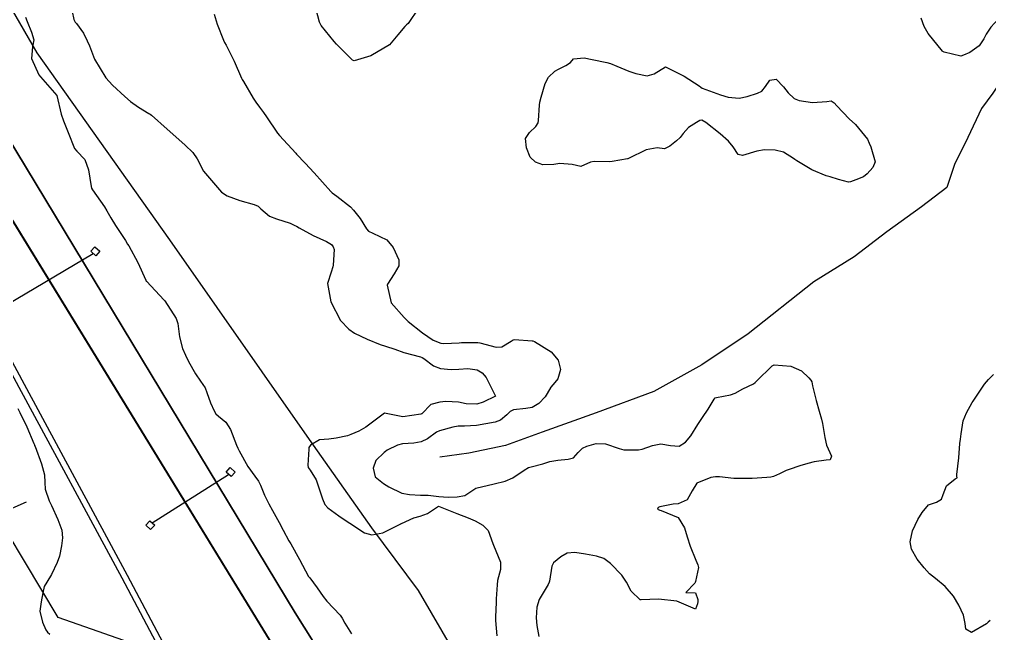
# Model space of a CAD drawing. Header units: metres. Extents: x 318500 to 325275, y 7408834 to 7428799.
# Drawn here: x 322652.7 to 322758, y 7421741.3 to 7421808 of the extents above; entities that cross this region are included whole.
import ezdxf

# ---------------------------------------------------------------- set-up
doc = ezdxf.new("R2010")
doc.units = ezdxf.units.M
doc.header["$MEASUREMENT"] = 0
doc.layers.add('_TEXTO_CONGELA', color=45, linetype='Continuous', plot=False)
for name, color, linetype in [('Canaleta de Drenagem', 151, 'Continuous'), ('Curvas de Nivel 1m', 11, 'Continuous'), ('Curvas de Nivel 5m', 15, 'Continuous'), ('Divisas', 45, 'Continuous'), ('Hidrografia', 140, 'Continuous'), ('Linha Férrea', 20, 'Continuous'), ('Pórticos', 45, 'Continuous'), ('Vias Primárias', 230, 'Continuous')]:
    doc.layers.add(name, color=color, linetype=linetype)

msp = doc.modelspace()

# ---------------------------------------------------------------- linework, layer by layer
at = {"layer": '_TEXTO_CONGELA'}
msp.add_line((322653.4, 7421755.6), (322103.82, 7421517.36), dxfattribs=at)
at = {"layer": 'Canaleta de Drenagem'}
for points in [[(322627.84, 7421813.45), (322631.94, 7421806), (322641.75, 7421788.32), (322652.61, 7421768.1), (322663.8, 7421747.4), (322672.14, 7421731.58), (322685.98, 7421707.36), (322707.5, 7421668.58), (322731.94, 7421625.4), (322747.39, 7421596.92), (322749.2, 7421593.5), (322748.85, 7421592.73)], [(322628.41, 7421813.76), (322632.51, 7421806.31), (322642.32, 7421788.64), (322653.18, 7421768.41), (322664.37, 7421747.7), (322672.71, 7421731.9), (322686.55, 7421707.67), (322708.07, 7421668.9), (322732.51, 7421625.71), (322747.96, 7421597.23), (322749.92, 7421593.52), (322749.45, 7421592.46)]]:
    msp.add_lwpolyline(points, dxfattribs=at)
at = {"layer": 'Curvas de Nivel 1m', "flags": 128}
for points, elevation in [([(322658.22, 7421809.74), (322658.59, 7421808.01), (322658.74, 7421807.73), (322658.86, 7421807.57), (322659.64, 7421806.52), (322660.03, 7421805.71), (322660.27, 7421805.16), (322660.81, 7421803.7), (322662.07, 7421801.68), (322662.77, 7421800.88), (322664.13, 7421799.66), (322664.74, 7421799.13), (322665.61, 7421798.5), (322666.73, 7421797.81), (322666.85, 7421797.74), (322667.01, 7421797.62), (322668.71, 7421796.1), (322669.32, 7421795.58), (322670.68, 7421794.38), (322671.48, 7421793.56), (322671.98, 7421792.87), (322672.65, 7421791.54), (322674.39, 7421789.51), (322674.62, 7421789.28), (322675.23, 7421788.88), (322676.6, 7421788.36), (322678.14, 7421787.92), (322678.59, 7421787.76), (322678.86, 7421787.46), (322679.8, 7421786.66), (322680.58, 7421786.36), (322682.07, 7421785.92), (322682.57, 7421785.66), (322682.74, 7421785.57), (322683.05, 7421785.4), (322684.56, 7421784.56), (322686, 7421783.91), (322686.54, 7421783.57), (322686.73, 7421783.35), (322686.82, 7421783.06), (322686.71, 7421781.35), (322686.69, 7421781.17), (322686.5, 7421780.59), (322686.11, 7421779.36), (322686.46, 7421777.35), (322687.52, 7421775.34), (322688.43, 7421774.38), (322689.05, 7421773.95), (322690.41, 7421773.3), (322691.84, 7421772.72), (322692.4, 7421772.56), (322693.43, 7421772.22), (322694.39, 7421771.87), (322696.22, 7421771.39), (322696.38, 7421771.33), (322696.58, 7421771.22), (322697.6, 7421770.43), (322698.37, 7421770.12), (322699.53, 7421770.02), (322700.37, 7421770.07), (322701.35, 7421770.14), (322702.37, 7421769.99), (322702.89, 7421769.66), (322703.33, 7421769.13), (322704.33, 7421767.11), (322702.99, 7421766.46), (322702.32, 7421766.26), (322701.17, 7421766.3), (322700.32, 7421766.46), (322698.96, 7421766.55), (322698.32, 7421766.48), (322697.31, 7421766.21), (322696.35, 7421765.22), (322696.3, 7421765.19), (322696.25, 7421765.18), (322694.3, 7421764.86), (322692.3, 7421765.27), (322690.28, 7421763.76), (322689.5, 7421763.31), (322688.65, 7421762.95), (322688.27, 7421762.82), (322687.06, 7421762.55), (322686.27, 7421762.47), (322685.26, 7421762.37), (322684.26, 7421761.79), (322684.1, 7421761.53), (322684.08, 7421761.38), (322683.98, 7421759.63), (322684.02, 7421759.38), (322684.22, 7421759.08), (322684.88, 7421758.04), (322685.11, 7421757.37), (322685.57, 7421755.97), (322685.84, 7421755.35), (322686.16, 7421754.98), (322687.35, 7421754.13), (322688.14, 7421753.6), (322688.54, 7421753.32), (322690.13, 7421752.27), (322690.91, 7421752.07), (322692.13, 7421752.3), (322694.06, 7421753.25), (322694.11, 7421753.28), (322694.14, 7421753.3), (322695.47, 7421753.91), (322696.15, 7421754.1), (322696.97, 7421754.4), (322698.17, 7421755.19), (322700.16, 7421754.39), (322701.38, 7421753.92), (322702.15, 7421753.59), (322702.97, 7421753.13), (322703.53, 7421752.52), (322704.06, 7421751.11), (322704.12, 7421750.96), (322704.9, 7421749.1), (322704.87, 7421748.31), (322704.57, 7421747.1), (322704.52, 7421746.64), (322704.42, 7421745.11), (322704.4, 7421744.74), (322704.36, 7421743.11), (322704.36, 7421742.75), (322704.5, 7421741.1)], 744), ([(322695.99, 7421809.23), (322694.86, 7421807.57), (322694.7, 7421807.42), (322694.52, 7421807.25), (322693.76, 7421806.34), (322692.83, 7421805.27), (322690.82, 7421804.08), (322689.01, 7421803.52), (322688.81, 7421803.59), (322687.09, 7421805.35), (322686.83, 7421805.64), (322685.43, 7421807.37), (322685.24, 7421807.74), (322684.89, 7421809.09)], 743), ([(322673.82, 7421808.58), (322674.12, 7421807.52), (322674.83, 7421805.76), (322674.95, 7421805.51), (322675.1, 7421805.23), (322676, 7421803.5), (322676.78, 7421801.65), (322676.86, 7421801.49), (322676.98, 7421801.28), (322678.05, 7421799.47), (322678.33, 7421799.05), (322678.74, 7421798.51), (322679.18, 7421797.9), (322679.48, 7421797.45), (322680.7, 7421795.66), (322680.89, 7421795.43), (322682.67, 7421793.51), (322682.76, 7421793.41), (322683.7, 7421792.43), (322684.65, 7421791.38), (322686.46, 7421789.35), (322686.62, 7421789.21), (322687.11, 7421788.84), (322688.6, 7421787.67), (322688.95, 7421787.32), (322689.67, 7421786.4), (322690.35, 7421785.3), (322690.57, 7421785.03), (322691.04, 7421784.82), (322692.55, 7421784.11), (322693.25, 7421783.26), (322693.85, 7421781.93), (322693.86, 7421781.26), (322693.36, 7421780.41), (322692.63, 7421779.27), (322692.6, 7421779.16), (322693.02, 7421777.26), (322694.44, 7421775.65), (322694.65, 7421775.45), (322694.86, 7421775.24), (322696.42, 7421773.98), (322697.58, 7421773.2), (322698.41, 7421772.89), (322698.74, 7421772.85), (322700.41, 7421772.92), (322700.65, 7421772.93), (322702.41, 7421772.94), (322702.64, 7421772.9), (322704.4, 7421772.44), (322705.02, 7421772.49), (322706.05, 7421773.09), (322706.26, 7421773.24), (322706.41, 7421773.28), (322708.33, 7421773.14), (322708.41, 7421773.12), (322708.58, 7421773.06), (322710.39, 7421771.92), (322711.14, 7421771.02), (322711.39, 7421770), (322711.1, 7421769.02), (322710.78, 7421768.6), (322710.35, 7421768.09), (322709.96, 7421767.41), (322709.75, 7421767.04), (322709.06, 7421766.31), (322708.31, 7421765.89), (322707.62, 7421765.77), (322706.31, 7421765.62), (322705.95, 7421765.45), (322705.59, 7421765.1), (322704.9, 7421764.5), (322704.29, 7421764.3), (322703.28, 7421764.12), (322702.29, 7421763.93), (322700.98, 7421763.85), (322700.29, 7421763.86), (322699.7, 7421763.76), (322698.28, 7421763.36), (322697.95, 7421763.2), (322696.98, 7421762.5), (322696.26, 7421762.16), (322695.48, 7421762.01), (322694.26, 7421761.93), (322693.71, 7421761.81), (322692.59, 7421761.27), (322692.4, 7421761.12), (322692.25, 7421760.99), (322691.37, 7421760.14), (322691.07, 7421759.29), (322691.3, 7421758.37), (322692.2, 7421757.63), (322692.77, 7421757.26), (322694.19, 7421756.58), (322695, 7421756.43), (322696.19, 7421756.39), (322697.03, 7421756.37), (322698.19, 7421756.22), (322699.22, 7421756.14), (322700.19, 7421756.2), (322701, 7421756.35), (322702.2, 7421757.14), (322704.2, 7421757.6), (322705.41, 7421757.9), (322706.21, 7421758.24), (322707.46, 7421759.07), (322707.93, 7421759.36), (322708.23, 7421759.45), (322709.48, 7421759.79), (322710.23, 7421760.01), (322711.09, 7421760.17), (322712.24, 7421760.29), (322712.82, 7421760.42), (322713.32, 7421760.99), (322713.77, 7421761.47), (322714.26, 7421761.7), (322715.26, 7421761.97), (322716.27, 7421761.96), (322717.76, 7421761.44), (322718.26, 7421761.29), (322719.86, 7421761.3), (322720.26, 7421761.37), (322721.38, 7421761.76), (322722.27, 7421761.96), (322723.34, 7421761.78), (322724.26, 7421761.7), (322724.98, 7421762.13), (322725.54, 7421762.83), (322726.29, 7421764.03), (322726.8, 7421764.81), (322727.41, 7421765.7), (322728.07, 7421766.79), (322728.19, 7421766.93), (322728.33, 7421766.99), (322729.85, 7421767.26), (322730.34, 7421767.45), (322731.19, 7421767.91), (322732.36, 7421768.47), (322732.51, 7421768.59), (322732.66, 7421768.74), (322734.38, 7421770.43), (322734.58, 7421770.51), (322736.38, 7421770.37), (322737.56, 7421769.86), (322738.36, 7421769.12), (322738.57, 7421768.86), (322738.66, 7421768.66), (322738.75, 7421768.26), (322739.16, 7421766.65), (322739.47, 7421765.49), (322739.71, 7421764.64), (322739.83, 7421764.17), (322740.09, 7421762.63), (322740.27, 7421761.8), (322740.82, 7421760.62), (322740.67, 7421760.2), (322740.24, 7421760.17), (322738.91, 7421759.98), (322738.24, 7421759.81), (322737.36, 7421759.54), (322736.23, 7421759.17), (322735.88, 7421759.04), (322735.17, 7421758.7), (322734.52, 7421758.4), (322734.22, 7421758.33), (322733.8, 7421758.3), (322732.21, 7421758.19), (322731.64, 7421758.17), (322730.21, 7421758.2), (322728.64, 7421758.36), (322728.22, 7421758.36), (322727.7, 7421758.28), (322726.21, 7421757.69), (322725.7, 7421756.83), (322725.15, 7421755.87), (322724.18, 7421755.44), (322723.63, 7421755.4), (322722.17, 7421755.12), (322722.01, 7421755.03), (322721.91, 7421754.87), (322722.17, 7421754.74), (322722.33, 7421754.71), (322724.16, 7421753.95), (322724.85, 7421752.84), (322725.14, 7421751.84), (322725.47, 7421750.83), (322726.1, 7421749.3), (322726.3, 7421748.82), (322726.38, 7421748.52), (322726.06, 7421747.01), (322726.01, 7421746.88), (322725.97, 7421746.82), (322725.01, 7421745.79), (322726.05, 7421745.77), (322726.29, 7421745.06), (322726.3, 7421744.82), (322726.27, 7421744.58), (322726.03, 7421744), (322724.04, 7421744.85), (322722.04, 7421745.07), (322720.15, 7421745), (322720.04, 7421745.02), (322719.08, 7421745.94), (322718.57, 7421746.92), (322718.07, 7421747.69), (322716.83, 7421748.94), (322716.1, 7421749.51), (322715.32, 7421749.74), (322714.1, 7421749.96), (322712.96, 7421750.14), (322712.11, 7421750.06), (322711.43, 7421749.68), (322710.65, 7421749.02), (322710.44, 7421748.67), (322710.21, 7421747.03), (322710.18, 7421746.91), (322710.06, 7421746.68), (322709.1, 7421745.04), (322708.84, 7421744.23), (322708.76, 7421743.05), (322708.82, 7421742.23), (322709.03, 7421741.04)], 743), ([(322758.88, 7421808.05), (322758.1, 7421807.18), (322757.61, 7421806.41), (322757.35, 7421805.92), (322756.85, 7421805.15), (322755.81, 7421804.44), (322755.15, 7421804.13), (322754.83, 7421804.04), (322753.04, 7421804.48), (322752.89, 7421804.53), (322752.84, 7421804.56), (322751.28, 7421806.5), (322750.87, 7421807.25), (322750.53, 7421808.15)], 743), ([(322758.02, 7421742.77), (322757.82, 7421742.58), (322757.64, 7421742.4), (322756, 7421741.46), (322755.38, 7421741.81), (322755.3, 7421742.43), (322755.13, 7421743.33), (322754.63, 7421744.44), (322754.05, 7421745.4), (322753.14, 7421746.46), (322752.08, 7421747.34), (322751.45, 7421747.85), (322750.85, 7421748.49), (322750.1, 7421749.42), (322749.48, 7421750.51), (322749.35, 7421751.29), (322749.61, 7421752.51), (322750.16, 7421753.72), (322750.63, 7421754.49), (322751.35, 7421755.32), (322752.19, 7421755.62), (322752.73, 7421755.93), (322752.94, 7421756.46), (322753.28, 7421757.39), (322754.23, 7421758.13), (322754.43, 7421758.24), (322754.42, 7421758.45), (322754.41, 7421758.62), (322754.62, 7421760.44), (322754.73, 7421761.98), (322754.79, 7421762.44), (322754.88, 7421763.04), (322755.11, 7421764.44), (322755.44, 7421765.31), (322756.09, 7421766.42), (322756.19, 7421766.57), (322756.34, 7421766.8), (322756.98, 7421767.79), (322757.42, 7421768.41), (322757.84, 7421768.93), (322758.37, 7421769.47)], 743), ([(322652.5, 7421765.8), (322652.73, 7421765.36), (322653.49, 7421763.79), (322654.25, 7421761.98), (322654.31, 7421761.84), (322654.33, 7421761.78), (322654.37, 7421761.65), (322655.06, 7421759.77), (322655.39, 7421758.57), (322655.45, 7421757.76), (322655.47, 7421757.04), (322655.91, 7421755.75), (322656.16, 7421755.25), (322656.84, 7421753.74), (322657.27, 7421752.59), (322657.36, 7421751.73), (322657.24, 7421750.87), (322657.03, 7421749.74), (322656.76, 7421749.06), (322656.16, 7421747.75), (322656.06, 7421747.59), (322655.36, 7421746.44), (322655.23, 7421745.76), (322655.03, 7421744.78), (322654.91, 7421743.77), (322655.19, 7421742.57), (322655.55, 7421741.76), (322655.73, 7421741.51), (322655.98, 7421741.27)], 746)]:
    msp.add_lwpolyline(points, dxfattribs=dict(at, elevation=elevation))
at = {"layer": 'Curvas de Nivel 1m', "elevation": 743, "flags": 128}
msp.add_lwpolyline([(322722.81, 7421802.88), (322724.8, 7421801.88), (322726.46, 7421800.82), (322726.63, 7421800.68), (322726.78, 7421800.57), (322727.17, 7421800.43), (322728.77, 7421799.84), (322729.58, 7421799.6), (322730.77, 7421799.47), (322731.66, 7421799.64), (322732.77, 7421800.02), (322733.26, 7421800.25), (322733.66, 7421800.73), (322734.1, 7421801.42), (322734.79, 7421801.53), (322735.59, 7421800.71), (322736.12, 7421800.05), (322736.77, 7421799.45), (322737.29, 7421799.21), (322738.76, 7421798.99), (322740.31, 7421799.1), (322740.77, 7421799.19), (322741.11, 7421798.98), (322741.4, 7421798.63), (322742.74, 7421797.23), (322743.41, 7421796.6), (322744.71, 7421795.01), (322744.91, 7421794.58), (322745.07, 7421794.2), (322745.54, 7421792.57), (322745.28, 7421791.96), (322744.66, 7421791.25), (322744.29, 7421790.95), (322743.46, 7421790.6), (322742.87, 7421790.39), (322742.65, 7421790.35), (322741.56, 7421790.63), (322740.65, 7421790.93), (322740.24, 7421791.06), (322738.67, 7421791.7), (322737.03, 7421792.68), (322736.83, 7421792.83), (322736.68, 7421792.94), (322735.59, 7421793.6), (322734.69, 7421793.82), (322733.55, 7421793.87), (322732.69, 7421793.72), (322731.16, 7421793.24), (322730.69, 7421793.37), (322730.12, 7421794.2), (322729.64, 7421794.79), (322728.71, 7421795.59), (322727.16, 7421796.82), (322726.73, 7421797.09), (322726.52, 7421797.04), (322726.16, 7421796.83), (322725.28, 7421796.28), (322724.71, 7421795.64), (322724.37, 7421795.19), (322723.99, 7421794.86), (322723.28, 7421794.27), (322722.69, 7421793.97), (322721.89, 7421794.08), (322720.69, 7421793.88), (322718.76, 7421792.93), (322718.71, 7421792.9), (322718.68, 7421792.9), (322717.02, 7421792.61), (322716.67, 7421792.56), (322715.04, 7421792.61), (322714.67, 7421792.52), (322713.61, 7421792.06), (322712.67, 7421792.27), (322711.32, 7421792.37), (322710.67, 7421792.26), (322709.48, 7421792.24), (322708.67, 7421792.52), (322708.1, 7421793.07), (322707.69, 7421794.08), (322707.59, 7421795.08), (322708.04, 7421795.74), (322708.72, 7421796.39), (322708.98, 7421796.81), (322709.02, 7421797.06), (322709.11, 7421798.7), (322709.16, 7421799.05), (322709.3, 7421799.58), (322709.72, 7421801.05), (322710.09, 7421801.75), (322710.8, 7421802.4), (322711.19, 7421802.64), (322711.99, 7421803.02), (322712.47, 7421803.36), (322712.82, 7421803.73), (322713.95, 7421803.87), (322714.82, 7421803.67), (322716.43, 7421803.34), (322716.81, 7421803.23), (322717.5, 7421802.94), (322718.8, 7421802.39), (322719.57, 7421802.14), (322720.8, 7421801.91), (322721.57, 7421802.12), (322722.81, 7421802.88)], close=True, dxfattribs=at)
at = {"layer": 'Curvas de Nivel 5m', "elevation": 745, "flags": 128}
msp.add_lwpolyline([(322653.33, 7421808.27), (322653.52, 7421807.8), (322654, 7421806.64), (322654.23, 7421805.79), (322654.09, 7421805.06), (322653.99, 7421803.79), (322654.78, 7421802), (322654.97, 7421801.78), (322656.75, 7421799.75), (322657.21, 7421797.75), (322657.46, 7421797), (322657.98, 7421795.74), (322658.67, 7421794.02), (322658.92, 7421793.73), (322659.78, 7421792.83), (322660.18, 7421791.71), (322660.45, 7421789.87), (322660.51, 7421789.7), (322660.62, 7421789.51), (322661.9, 7421787.68), (322662.16, 7421787.25), (322662.58, 7421786.48), (322663.1, 7421785.66), (322664.18, 7421784.01), (322664.41, 7421783.64), (322664.54, 7421783.44), (322665.54, 7421781.63), (322666.39, 7421779.73), (322666.45, 7421779.62), (322666.49, 7421779.56), (322668.36, 7421777.59), (322668.46, 7421777.47), (322669.68, 7421775.57), (322669.87, 7421775.01), (322670.06, 7421773.57), (322670.39, 7421772.3), (322670.69, 7421771.56), (322671.03, 7421770.9), (322671.8, 7421769.55), (322672.34, 7421768.74), (322672.84, 7421768.04), (322673.02, 7421767.53), (322673.43, 7421766.4), (322673.82, 7421765.52), (322673.99, 7421765.21), (322674.29, 7421764.94), (322675.08, 7421764.29), (322675.57, 7421763.49), (322676.25, 7421761.81), (322676.39, 7421761.48), (322676.53, 7421761.2), (322677.47, 7421759.47), (322678.21, 7421758.42), (322678.64, 7421757.89), (322678.85, 7421757.45), (322679.27, 7421756.36), (322679.74, 7421755.44), (322680.16, 7421754.72), (322680.88, 7421753.42), (322681.29, 7421752.57), (322681.92, 7421751.4), (322682.12, 7421751.09), (322683.09, 7421749.39), (322684.06, 7421747.55), (322684.18, 7421747.38), (322685, 7421746.31), (322685.64, 7421745.36), (322686.03, 7421744.88), (322687.48, 7421743.33), (322687.7, 7421743.02), (322688, 7421742.48), (322688.72, 7421741.31)], dxfattribs=at)
at = {"layer": 'Divisas'}
for points in [[(322764.14, 7421569.82), (322748.73, 7421591.88), (322747.37, 7421593.82), (322737.05, 7421612.81), (322729.65, 7421626.58), (322717.86, 7421647.58), (322709.95, 7421661.85), (322697.54, 7421684.11), (322686.97, 7421702.89), (322675.77, 7421722.4), (322666.89, 7421739.57), (322656.9, 7421743.09), (322638.69, 7421773.49), (322627.24, 7421792.63), (322597.95, 7421842.62)], [(322924.21, 7421441.68), (322906.99, 7421456.14), (322893.34, 7421467.25), (322879.86, 7421474.94), (322877.96, 7421471.84), (322876, 7421472.68), (322865.36, 7421480.86), (322840.2, 7421516.88), (322832.09, 7421546.93), (322817.96, 7421562.15), (322800.31, 7421581.18), (322798.31, 7421584.66), (322777.45, 7421620.9), (322776.09, 7421623.57), (322757.97, 7421670.71), (322728.17, 7421705.31), (322722.25, 7421700.84), (322705.11, 7421730.34), (322696, 7421746.02), (322690.94, 7421752.82), (322684.14, 7421762.41), (322669, 7421784.08), (322654.6, 7421804.41), (322642.48, 7421825.34)]]:
    msp.add_lwpolyline(points, dxfattribs=at)
at = {"layer": 'Hidrografia'}
msp.add_lwpolyline([(322765.75, 7421806.11), (322762.72, 7421804.4), (322760.62, 7421802.93), (322759.16, 7421801.26), (322758.32, 7421800.01), (322757.07, 7421798.34), (322755.61, 7421795.2), (322754.14, 7421792.28), (322753.31, 7421789.77), (322750.59, 7421787.68), (322746.82, 7421784.96), (322743.27, 7421782.24), (322738.88, 7421779.53), (322731.77, 7421773.89), (322726.75, 7421770.54), (322721.53, 7421767.62), (322715.25, 7421765.32), (322709.4, 7421763.23), (322705.43, 7421761.76), (322701.45, 7421760.93), (322698.32, 7421760.51)], dxfattribs=at)
at = {"layer": 'Linha Férrea'}
for points in [[(322143.83, 7422393.25, 0.177055), (322348.62, 7422102.06), (322434.81, 7422041.15, -0.110991), (322629.99, 7421830.68), (322682.61, 7421743.6), (322746.77, 7421641.59), (322762.26, 7421616.03), (322784.09, 7421580.6, 0.089131), (322895.41, 7421449.13), (322994.74, 7421367.34, -0.08158), (323134.17, 7421212.84), (323192.5, 7421114.16, 0.09806), (323348.12, 7420944.92), (323507.93, 7420825.98), (323699.62, 7420681.7), (323733.07, 7420655.67, -0.104587), (323843.71, 7420529.86, -0.339852), (323771.4, 7420065.59)], [(323771.4, 7420065.59, 0.339852), (323843.71, 7420529.86, 0.104587), (323733.07, 7420655.67), (323699.62, 7420681.7), (323507.93, 7420825.98), (323348.12, 7420944.92, -0.09806), (323192.5, 7421114.16), (323134.17, 7421212.84, 0.08158), (322994.74, 7421367.34), (322895.41, 7421449.13, -0.089131), (322784.09, 7421580.6), (322762.26, 7421616.03), (322746.77, 7421641.59), (322682.61, 7421743.6), (322629.99, 7421830.68, 0.110991), (322434.81, 7422041.15), (322348.62, 7422102.06, -0.177055), (322143.83, 7422393.25)], [(322140.25, 7422392.29, 0.177815), (322346.49, 7422099.02), (322440.92, 7422032, -0.098061), (322613.89, 7421848.22), (322683.95, 7421733.89), (322746.51, 7421634.34), (322780.47, 7421578.69, 0.094269), (322901.27, 7421438.87), (322999.19, 7421358.37, -0.08072), (323136.39, 7421201.41), (323184.6, 7421119.37, 0.102464), (323355.76, 7420933.91), (323510.09, 7420819.32), (323694.29, 7420680.7, -0.007988), (323738.12, 7420646.68, -0.098634), (323840.15, 7420527.89, -0.339824), (323768.6, 7420068.54)], [(323768.6, 7420068.54, 0.339824), (323840.15, 7420527.89, 0.098634), (323738.12, 7420646.68, 0.007988), (323694.29, 7420680.7), (323510.09, 7420819.32), (323355.76, 7420933.91, -0.102464), (323184.6, 7421119.37), (323136.39, 7421201.41, 0.08072), (322999.19, 7421358.37), (322901.27, 7421438.87, -0.094269), (322780.47, 7421578.69), (322746.51, 7421634.34), (322683.95, 7421733.89), (322613.89, 7421848.22, 0.098061), (322440.92, 7422032), (322346.49, 7422099.02, -0.177815), (322140.25, 7422392.29)]]:
    msp.add_lwpolyline(points, format="xyb", dxfattribs=at)
at = {"layer": 'Pórticos'}
for points in [[(322660.96, 7421782.37), (322660.42, 7421782.85), (322660.86, 7421783.34), (322661.4, 7421782.86)], [(322675.64, 7421758.39), (322675.11, 7421758.87), (322675.54, 7421759.36), (322676.08, 7421758.88)], [(322666.92, 7421752.63), (322666.38, 7421753.11), (322666.82, 7421753.6), (322667.36, 7421753.12)]]:
    msp.add_lwpolyline(points, close=True, dxfattribs=at)
for points in [[(322647.06, 7421774.53), (322660.69, 7421782.61)], [(322667.09, 7421753.36), (322675.37, 7421758.63)]]:
    msp.add_lwpolyline(points, dxfattribs=at)
at = {"layer": 'Vias Primárias'}
for points in [[(323715.64, 7420145.55, 0), (323709.04, 7420132.94)], [(323831.09, 7420001.79, 0), (323833.84, 7420008.44, 0.220888)]]:
    msp.add_lwpolyline(points, format="xyb", dxfattribs=at)

doc.saveas('drawing.dxf')
